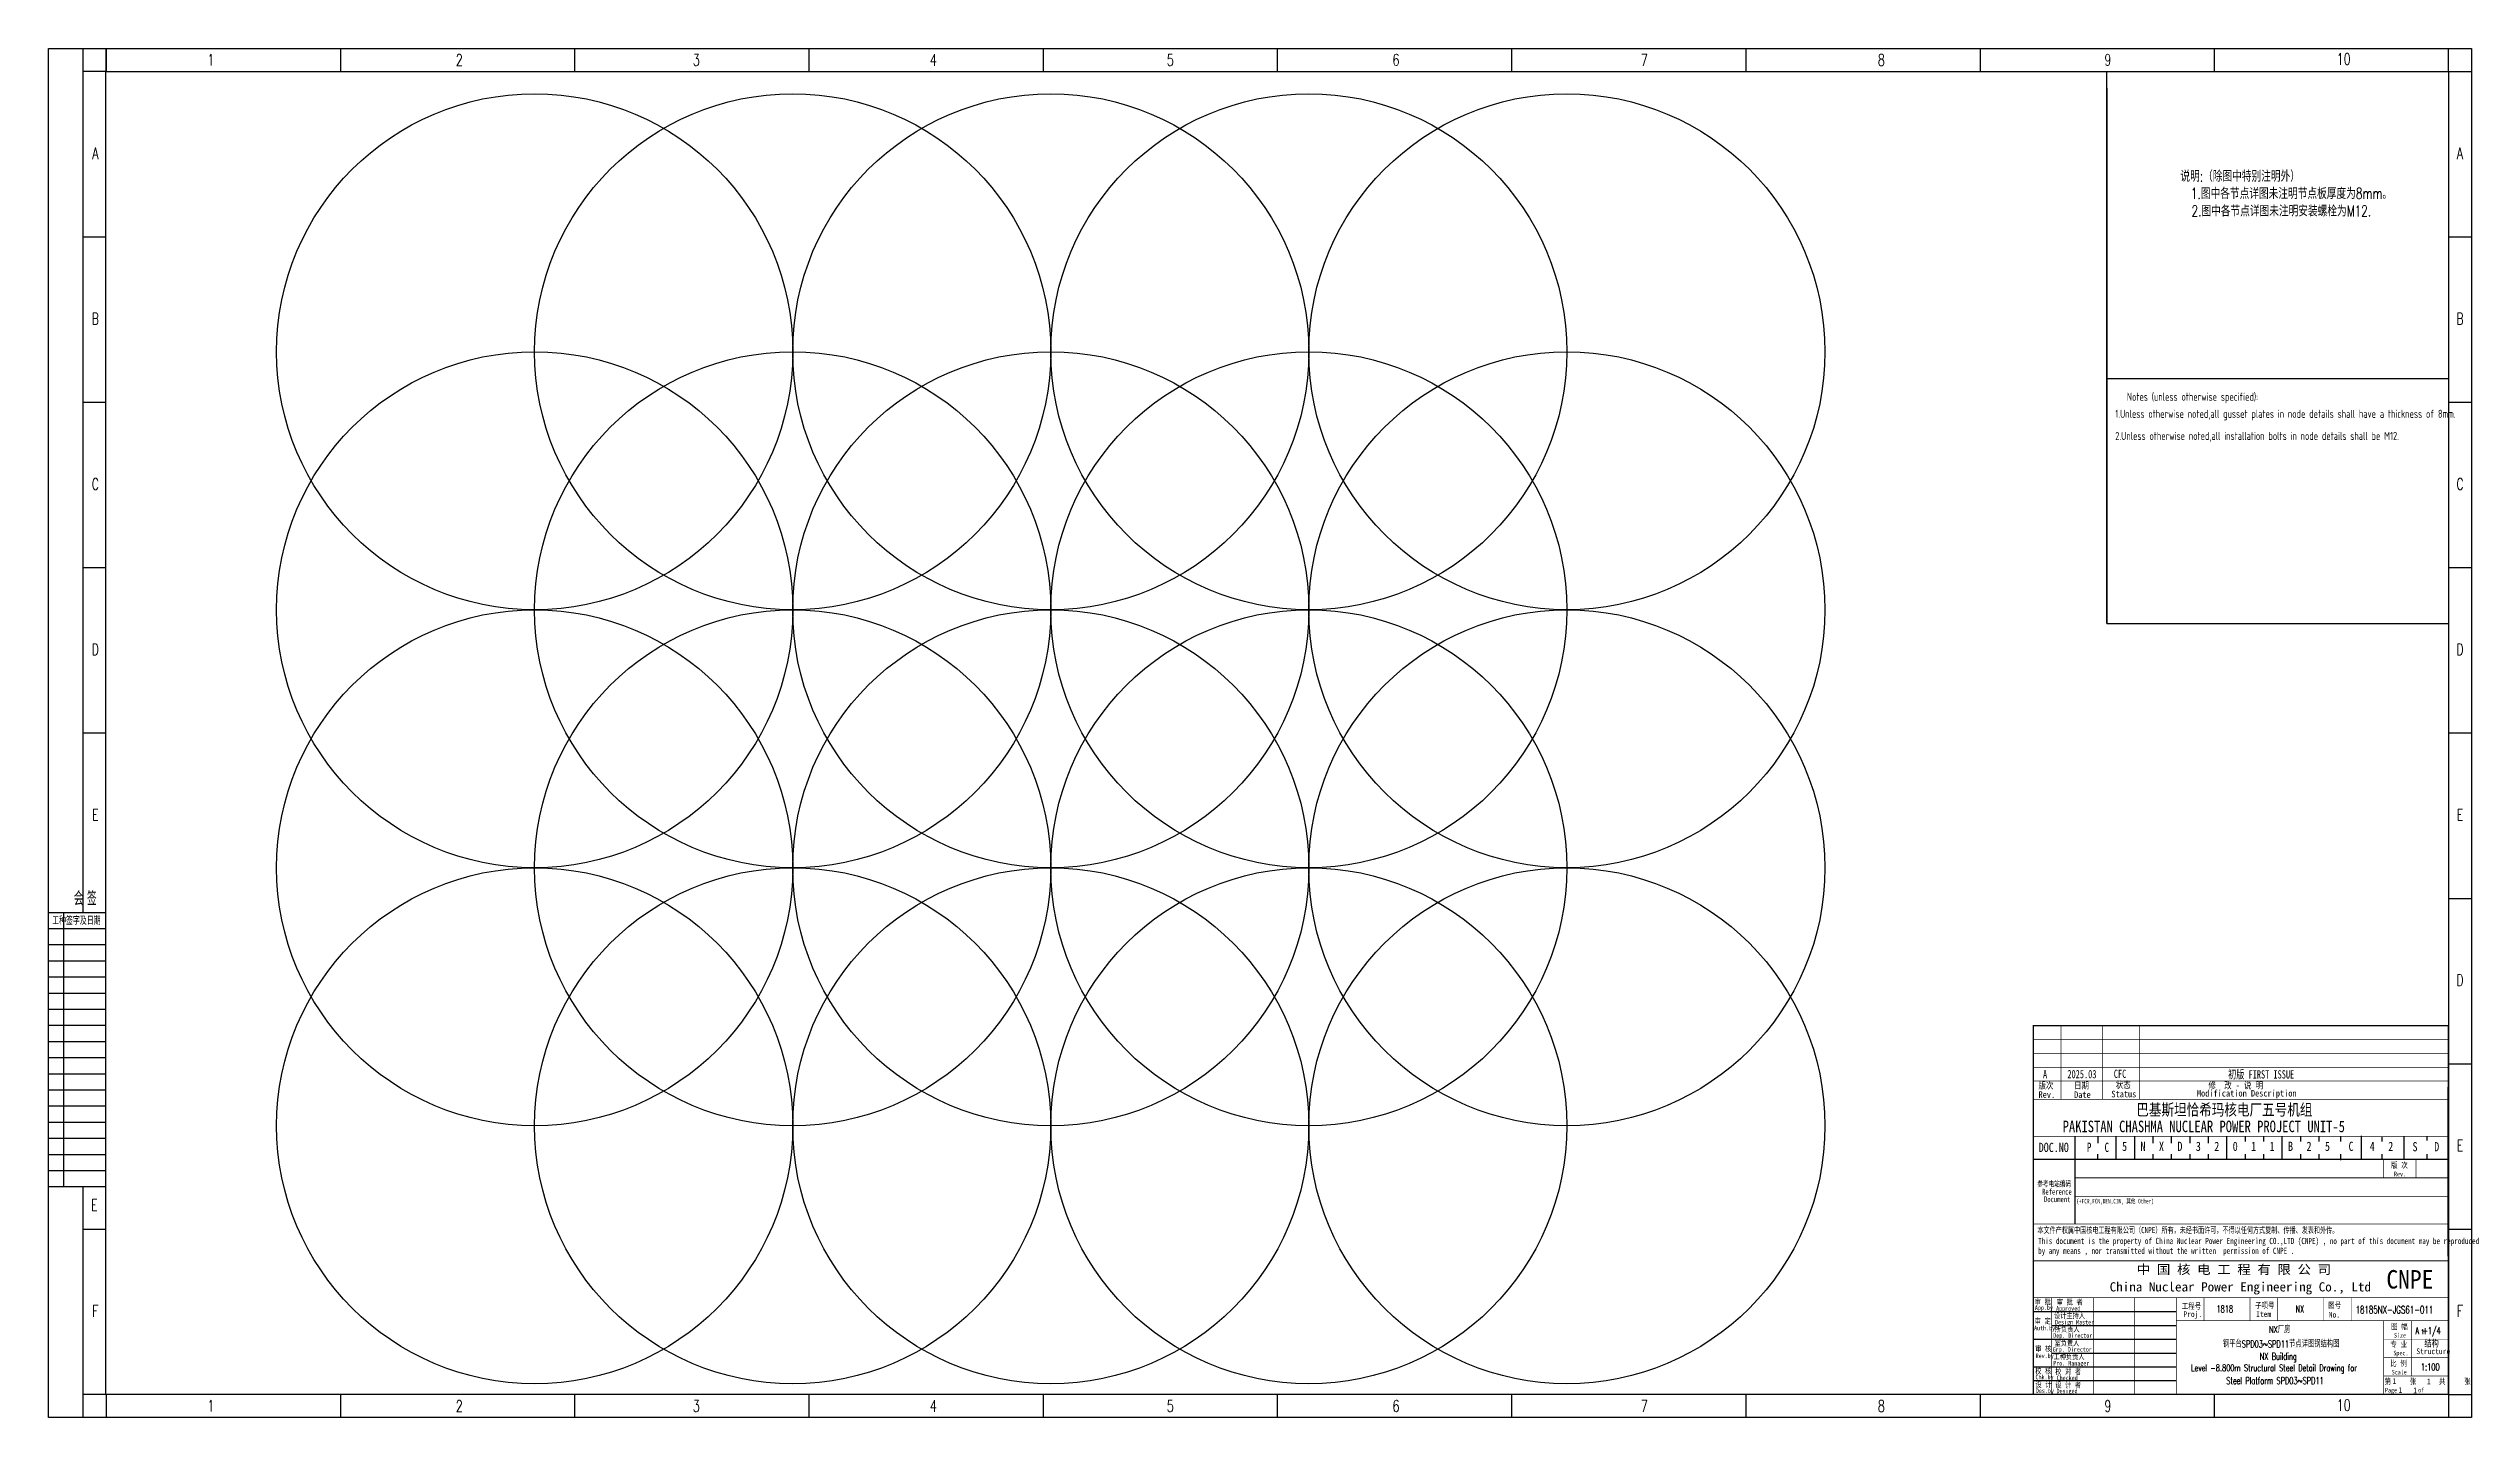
# Model space of a CAD drawing. Extents: x 8986 to 134227, y 7133 to 940687.
# Drawn here: x 14743 to 119844, y 7133 to 66533 of the extents above; entities that cross this region are included whole.
import ezdxf
from ezdxf.enums import TextEntityAlignment as Align

# ---------------------------------------------------------------- set-up
doc = ezdxf.new("R2010")
doc.units = 0
doc.linetypes.add('CONTINOUS', pattern=[0])
doc.layers.get('0').update_dxf_attribs({"linetype": 'CONTINUOUS'})
for name, color, linetype in [('1', 1, 'CONTINUOUS'), ('C77(文本)', 3, 'CONTINUOUS'), ('PDIM', 3, 'CONTINUOUS'), ('PUB_TEXT', 7, 'CONTINUOUS'), ('TK', 7, 'CONTINUOUS'), ('图框', 4, 'CONTINOUS'), ('标注', 3, 'CONTINUOUS')]:
    doc.layers.add(name, color=color, linetype=linetype)
doc.styles.add('1', font='ROMANS', dxfattribs={"width": 0.7, "bigfont": 'HZTXT'})
doc.styles.add('bine', font='binee.shx', dxfattribs={"width": 0.7, "bigfont": 'binec.shx'})
doc.styles.add('CHINESE-3', font='romand.shx', dxfattribs={"width": 0.8, "bigfont": 'ochinese.shx'})
doc.styles.add('HZ', font='TXT.shx', dxfattribs={"width": 0.7, "bigfont": 'hz.shx'})
doc.styles.add('RH', font='romans.shx', dxfattribs={"width": 0.7, "bigfont": 'hz.shx'})
doc.styles.add('ROMAND', font='romand.shx', dxfattribs={"width": 0.7, "bigfont": 'ochinese.shx'})
doc.styles.add('TSSD_Rein', font='Tssdeng.shx', dxfattribs={"width": 0.7, "bigfont": 'hztxt.shx'})
doc.styles.add('宋体', font='', dxfattribs={"width": 0.7})
doc.styles.add('汉字', font='STFANGSO.TTF', dxfattribs={"width": 0.8, "height": 4})
doc.styles.get('宋体').set_extended_font_data('SimSun')

# ---------------------------------------------------------------- blocks, each defined once
blk = doc.blocks.new('*U44')
at = {"layer": '图框'}
blk.add_line((0, 500), (0, -500), dxfattribs=at)
blk = doc.blocks.new('*U36')
at = {"color": 0, "linetype": 'ByBlock', "lineweight": -2, "transparency": 16777216}
for p in [(0, 0), (10160, 0), (20320, 0), (30480, 0), (40640, 0), (50800, 0), (60960, 0), (71120, 0), (81280, 0), (91440, 0)]:
    blk.add_blockref('*U44', p, dxfattribs=at)
blk = doc.blocks.new('*U42')
at = {"layer": '图框'}
blk.add_line((0, 500), (0, -500), dxfattribs=at)
blk = doc.blocks.new('*U43')
at = {"color": 0, "linetype": 'ByBlock', "lineweight": -2, "transparency": 16777216}
for p in [(0, 0), (10160, 0), (20320, 0), (30480, 0), (40640, 0), (50800, 0), (60960, 0), (71120, 0), (81280, 0), (91440, 0)]:
    blk.add_blockref('*U42', p, dxfattribs=at)
blk = doc.blocks.new('会签')
at = {"color": 0}
for p, q in [((3629.7, -1305.7), (3604.7, -1305.7)), ((3629.7, -1312.7), (3604.7, -1312.7)), ((3611.4, -1424.7), (3611.4, -1305.7)), ((3629.7, -1319.7), (3604.7, -1319.7)), ((3629.7, -1326.7), (3604.7, -1326.7)), ((3629.7, -1333.7), (3604.7, -1333.7)), ((3629.7, -1340.7), (3604.7, -1340.7)), ((3629.7, -1347.7), (3604.7, -1347.7)), ((3629.7, -1354.7), (3604.7, -1354.7)), ((3629.7, -1361.7), (3604.7, -1361.7)), ((3629.7, -1368.7), (3604.7, -1368.7)), ((3629.7, -1375.7), (3604.7, -1375.7)), ((3629.7, -1382.7), (3604.7, -1382.7)), ((3629.7, -1389.7), (3604.7, -1389.7)), ((3629.7, -1396.7), (3604.7, -1396.7)), ((3629.7, -1403.7), (3604.7, -1403.7)), ((3629.7, -1410.7), (3604.7, -1410.7)), ((3629.7, -1417.7), (3604.7, -1417.7)), ((3629.7, -1424.7), (3604.7, -1424.7))]:
    blk.add_line(p, q, dxfattribs=at)
at = {"color": 0, "style": 'bine', "width": 0.7}
for s, height, p in [('会 签  ', 6, (3622.2, -1302.5)), ('工种签字及日期', 3.3, (3616.8, -1310.9))]:
    blk.add_text(s, height=height, dxfattribs=at).set_placement(p, align=Align.CENTER)

msp = doc.modelspace()

# ---------------------------------------------------------------- linework, layer by layer
at = {"color": 1}
for p, q in [((104030, 41587), (104030, 65533)), ((104030, 52211), (118844, 52211)), ((104030, 41587), (118844, 41587))]:
    msp.add_line(p, q, dxfattribs=at)
at = {"color": 4, "linetype": 'Continuous'}
msp.add_line((102636, 19333), (102636, 15533), dxfattribs=at)
at = {"color": 4}
msp.add_line((103636, 19333), (103636, 19033), dxfattribs=at)
for centre in [(35832, 53374), (47025, 53374), (58218, 53374), (69412, 53374), (80605, 53374), (35832, 42181), (47025, 42181), (58218, 42181), (69412, 42181), (80605, 42181), (35832, 30987), (47025, 30987), (58218, 30987), (69412, 30987), (80605, 30987), (35832, 19794), (47025, 19794), (58218, 19794), (69412, 19794), (80605, 19794)]:
    msp.add_circle(centre, 11193)
at = {"layer": '1', "color": 4}
for p, q in [((118804, 21469), (118804, 21469)), ((118804, 21469), (118804, 21469)), ((118804, 21469), (118804, 21469)), ((118804, 21469), (118804, 21469)), ((118804, 21469), (118804, 21469)), ((118804, 21469), (118804, 21469)), ((118804, 21469), (118804, 21469)), ((118804, 21469), (118804, 21469)), ((118836, 14138), (118836, 21469)), ((118836, 14138), (118836, 21469)), ((103636, 19233), (103636, 19233)), ((104436, 18333), (104436, 19333)), ((105236, 18333), (105236, 19333)), ((106036, 19033), (106036, 19333)), ((106836, 19033), (106836, 19333)), ((107636, 19033), (107636, 19333)), ((108436, 19033), (108436, 19333)), ((109236, 18333), (109236, 19333)), ((110036, 19104), (110036, 19333)), ((110836, 19104), (110836, 19333)), ((111636, 18333), (111636, 19333)), ((112436, 19104), (112436, 19333)), ((113236, 19104), (113236, 19333)), ((114173, 19104), (114173, 19333)), ((115073, 18354), (115073, 19354)), ((115973, 19104), (115973, 19304)), ((116923, 18333), (116923, 19333)), ((117923, 19154), (117923, 19343)), ((118807, 19957), (118807, 19957)), ((118807, 19957), (118807, 19957)), ((118807, 19957), (118807, 19957)), ((118807, 19957), (118807, 19957)), ((118836, 18333), (100836, 18333)), ((103636, 18333), (103636, 18554)), ((106036, 18333), (106036, 18554)), ((106836, 18333), (106836, 18554)), ((107636, 18333), (107636, 18554)), ((108436, 18333), (108436, 18554)), ((110036, 18333), (110036, 18554)), ((110836, 18333), (110836, 18554)), ((112436, 18333), (112436, 18554)), ((113236, 18333), (113236, 18554)), ((114173, 18304), (114173, 18554)), ((115973, 18354), (115973, 18554)), ((117923, 18354), (117923, 18554)), ((100836, 11733), (107036, 11733)), ((100836, 10533), (107036, 10533)), ((101636, 11133), (107036, 11133)), ((101636, 9933), (107036, 9933)), ((100836, 9333), (107036, 9333)), ((100836, 8733), (107036, 8733)), ((118836, 8133), (100836, 8133)), ((118836, 8133), (100836, 8133)), ((118836, 8133), (100836, 8133)), ((118836, 8133), (100836, 8133)), ((118836, 8133), (100836, 8133)), ((118836, 8133), (100836, 8133))]:
    msp.add_line(p, q, dxfattribs=at)
at = {"layer": '1', "color": 4, "ltscale": 0.8}
msp.add_line((100836, 17722), (100836, 11572), dxfattribs=at)
at = {"layer": '1', "color": 4, "const_width": 50}
for points in [[(100836, 8133), (118836, 8133), (118836, 24133), (100836, 24133)], [(100836, 13933), (118836, 13933), (118836, 8133), (100836, 8133)]]:
    msp.add_lwpolyline(points, close=True, dxfattribs=at)
at = {"layer": '1', "color": 4}
for points, const_width in [([(100836, 23533), (118836, 23533)], 30), ([(102036, 24133), (102036, 20933)], 30), ([(103836, 24133), (103836, 20933)], 30), ([(105436, 24133), (105436, 20933)], 30), ([(100836, 22933), (118836, 22933)], 30), ([(100836, 22333), (118836, 22333)], 30), ([(100836, 21733), (118836, 21733)], 30), ([(100836, 20933), (118836, 20933)], 30), ([(100836, 19333), (118836, 19333)], 30), ([(102636, 19333), (102636, 15533)], 30), ([(100836, 18333), (118836, 18333)], 30), ([(116036, 18333), (116036, 17533)], 30), ([(117436, 18333), (117436, 17533)], 30), ([(102636, 17533), (118836, 17533)], 30), ([(102636, 16733), (118836, 16733)], 30), ([(100836, 15533), (118836, 15533)], 30), ([(100836, 12333), (118836, 12333)], 30), ([(101636, 12333), (101636, 8133)], 30), ([(101636, 12333), (101636, 8133)], 30), ([(103436, 12333), (103436, 8133)], 30), ([(105236, 12333), (105236, 8133)], 30), ([(107036, 12333), (107036, 8133)], 30), ([(108236, 12333), (108236, 11333)], 25), ([(110236, 12333), (110236, 11333)], 25), ([(111436, 12333), (111436, 11333)], 25), ([(113436, 12333), (113436, 11333)], 25), ([(114636, 12333), (114636, 11333)], 25), ([(107036, 11333), (118836, 11333)], 30), ([(116036, 11333), (116036, 8133)], 30), ([(118836, 10533), (116036, 10533)], 25), ([(117236, 11333), (117236, 8933)], 25), ([(118836, 9733), (116036, 9733)], 25), ([(118836, 8933), (116036, 8933)], 25)]:
    msp.add_lwpolyline(points, dxfattribs=dict(at, const_width=const_width))
at = {"layer": 'PDIM'}
for q in [(104030, 41587), (104030, 52211), (104030, 44511)]:
    msp.add_line((104030, 64811), q, dxfattribs=at)
at = {"layer": '图框'}
for p, q in [((14744, 66533), (119844, 66533)), ((14744, 7133), (14744, 66533)), ((16244, 29033), (16244, 66533)), ((17244, 65533), (17244, 66533)), ((118844, 65533), (118844, 66533)), ((119844, 66533), (119844, 7133)), ((17244, 65533), (16244, 65533)), ((118844, 65533), (119844, 65533)), ((16244, 58358), (17244, 58358)), ((118844, 58358), (119844, 58358)), ((16244, 51183), (17244, 51183)), ((118844, 51183), (119844, 51183)), ((16244, 44008), (17244, 44008)), ((118844, 44008), (119844, 44008)), ((16244, 36833), (17244, 36833)), ((118844, 36833), (118844, 8133)), ((118844, 36833), (118844, 8133)), ((118844, 36833), (118844, 8133)), ((118844, 36833), (118844, 8133)), ((118844, 36833), (119844, 36833)), ((118844, 29658), (119844, 29658)), ((118844, 22483), (119844, 22483)), ((16244, 7133), (16244, 17135)), ((16244, 15308), (17244, 15308)), ((118844, 15308), (119844, 15308)), ((17244, 8133), (16244, 8133)), ((118844, 8133), (118844, 7133)), ((118844, 8133), (119844, 8133)), ((119844, 7133), (14744, 7133))]:
    msp.add_line(p, q, dxfattribs=at)
at = {"layer": '图框', "color": 1}
for p, q in [((17236, 8133), (17236, 65533)), ((17244, 65533), (118844, 65533)), ((118844, 65533), (118844, 8133)), ((118844, 8133), (17244, 8133))]:
    msp.add_line(p, q, dxfattribs=at)
at = {"layer": '图框', "color": 4}
msp.add_line((118836, 8133), (100836, 8133), dxfattribs=at)
msp.add_line((118836, 8133), (100836, 8133), dxfattribs=at)
msp.add_line((118836, 8133), (100836, 8133), dxfattribs=at)
msp.add_line((118836, 8133), (100836, 8133), dxfattribs=at)

# ---------------------------------------------------------------- block references
at = {"linetype": 'Continuous'}
for name, p in [('*U43', (17244, 66033)), ('*U36', (17244, 7633))]:
    msp.add_blockref(name, p, dxfattribs=at)
at = {"color": 0, "xscale": 100, "yscale": 100, "zscale": 100}
msp.add_blockref('会签', (-345726, 159606), dxfattribs=at)

# ---------------------------------------------------------------- texts
at = {"color": 4, "linetype": 'Continuous', "style": '宋体', "width": 0.8}
for s, p in [('PAKISTAN CHASHMA NUCLEAR POWER PROJECT UNIT-5', (102108, 19514)), ('巴基斯坦恰希玛核电厂五号机组', (105303, 20240))]:
    msp.add_text(s, height=500, dxfattribs=at).set_placement(p)
for s, p in [('5', (104686, 18580)), ('N', (105486, 18580)), ('X', (106286, 18580)), ('D', (107086, 18580)), ('3', (107886, 18580)), ('2', (108686, 18580)), ('0', (109486, 18580)), ('B', (111886, 18580)), ('2', (112686, 18580)), ('5', (113486, 18580)), ('C', (114511, 18580)), ('4', (115431, 18580)), ('2', (116231, 18580)), ('S', (117283, 18563)), ('D', (118226, 18563))]:
    msp.add_text(s, height=400, dxfattribs=at).set_placement(p, align=Align.BOTTOM_LEFT)
at = {"color": 2, "linetype": 'Continuous', "style": '宋体', "width": 0.8}
for p in [(110286, 18580), (111086, 18580)]:
    msp.add_text('1', height=400, dxfattribs=at).set_placement(p, align=Align.BOTTOM_LEFT)
at = {"color": 4, "linetype": 'Continuous', "char_height": 400, "attachment_point": 5, "style": '宋体'}
for s, width, insert in [('P', 577.48, (103257, 18861)), ('C', 676.01, (104023, 18854))]:
    msp.add_mtext_dynamic_manual_height_columns(s, width=width, gutter_width=100, heights=[0], dxfattribs=dict(at, insert=insert))
at = {"layer": '1', "color": 4}
for s, height, style, width, p in [('A', 360, '宋体', 0.7, (101255, 21845)), ('2025.03', 360, '宋体', 0.7, (102315, 21854)), ('CFC', 360, '宋体', 0.7, (104329, 21867)), ('初版 FIRST ISSUE', 360, '宋体', 0.7, (109287, 21842)), ('版次', 288, '汉字', 0.8, (101062, 21398)), ('Rev.', 288, '汉字', 0.8, (101062, 21002)), ('Date', 288, '汉字', 0.8, (102606, 20996)), ('日期 ', 288, '汉字', 0.8, (102606, 21399)), ('Status', 288, '汉字', 0.8, (104223, 21024)), ('状态', 288, '汉字', 0.8, (104415, 21420)), ('Modification Description', 288, '汉字', 0.8, (107931, 21061)), ('修  改 - 说 明', 288, '汉字', 0.8, (108432, 21404)), ('DOC.NO', 400, '宋体', 0.8, (101071, 18654)), ('版 次', 250, '汉字', 0.8, (116356, 17960)), ('Rev.', 200, '汉字', 0.8, (116481, 17600)), ('App.by', 200, '汉字', 0.8, (100903, 11801)), ('审 批', 240, '汉字', 0.8, (100901, 12034)), ('设计主持人', 240, '汉字', 0.8, (101735, 11436)), ('Approved', 200, '汉字', 0.8, (101826, 11767)), ('审 批 者', 240, '汉字', 0.8, (101858, 12026)), ('Proj.', 250, '汉字', 0.8, (107346, 11493)), ('Item', 250, '汉字', 0.8, (110503, 11497)), ('No.', 250, '汉字', 0.8, (113651, 11469)), ('Auth.by', 200, '汉字', 0.8, (100869, 10917)), ('审 定', 240, '汉字', 0.8, (100897, 11204)), ('Dep. Director', 200, '汉字', 0.8, (101698, 10593)), ('室负责人', 240, '汉字', 0.8, (101757, 10247)), ('所负责人', 240, '汉字', 0.8, (101768, 10850)), ('Design Master', 200, '汉字', 0.8, (101779, 11169)), ('图 幅', 250, '汉字', 0.8, (116356, 10960)), ('Size', 200, '汉字', 0.8, (116481, 10600)), ('审 核', 240, '汉字', 0.8, (100920, 9998)), ('Rev.by', 200, '汉字', 0.8, (100938, 9711)), ('Grp. Director', 200, '汉字', 0.8, (101679, 9991)), ('Pro. Manager', 200, '汉字', 0.8, (101699, 9391)), ('工种负责人', 240, '汉字', 0.8, (101713, 9657)), ('比 例', 250, '汉字', 0.8, (116315, 9362)), ('专 业', 250, '汉字', 0.8, (116328, 10191)), ('Spec.', 200, '汉字', 0.8, (116454, 9831)), ('Structure', 250, '汉字', 0.8, (117451, 9883)), ('校 核', 240, '汉字', 0.8, (100921, 9036)), ('Chk.by', 200, '汉字', 0.8, (100931, 8791)), ('设 计', 240, '汉字', 0.8, (100929, 8442)), ('校 对 者', 240, '汉字', 0.8, (101789, 9012)), ('设 计 者', 240, '汉字', 0.8, (101789, 8427)), ('Checked', 200, '汉字', 0.8, (101846, 8755)), ('第     张      共     张', 250, '汉字', 0.8, (116075, 8577)), ('Page       of  ', 200, '汉字', 0.8, (116091, 8222)), ('Scale', 200, '汉字', 0.8, (116383, 9002)), ('1', 250, '汉字', 0.8, (116415, 8588)), ('1', 250, '汉字', 0.8, (116676, 8199)), ('1', 250, '汉字', 0.8, (117314, 8188)), ('1', 250, '汉字', 0.8, (117910, 8573)), ('Des.by', 200, '汉字', 0.8, (100945, 8197)), ('Desiged', 200, '汉字', 0.8, (101842, 8185))]:
    msp.add_text(s, height=height, dxfattribs=dict(at, style=style, width=width)).set_placement(p)
at = {"layer": '1', "color": 4, "ltscale": 0.8}
for s, height, style, width, p in [('参考电站编码', 250, '宋体', 0.7, (101006, 17153)), ('Reference', 250, '宋体', 0.7, (101217, 16808)), ('Document', 250, '宋体', 0.7, (101301, 16478)), ('(+FCR,FCN,DEN,CIN, 其他 Other)', 200, '宋体', 0.7, (102703, 16422)), ('本文件产权属中国核电工程有限公司（CNPE）所有，未经书面许可，不得以任何方式复制、传播、发表和外传。', 270, '宋体', 0.7, (101014, 15133)), ('This document is the property of China Nuclear Power Engineering CO.,LTD (CNPE) , no part of this document may be reproduced ', 270, '宋体', 0.7, (101045, 14659)), ('by any means , nor transmitted without the written  permission of CNPE .', 270, '宋体', 0.7, (101045, 14235)), ('工程号', 250, '汉字', 0.8, (107278, 11845)), ('子项号', 250, '汉字', 0.8, (110458, 11877)), ('图号', 250, '汉字', 0.8, (113629, 11884))]:
    msp.add_text(s, height=height, dxfattribs=dict(at, style=style, width=width)).set_placement(p)
at = {"layer": '1', "color": 4, "style": '宋体'}
for s, width, p, p2 in [('中 国 核 电 工 程 有 限 公 司', 1.015354, (105328, 13359), (113751, 13359)), ('China Nuclear Power Engineering Co., Ltd', 0.990448, (104149, 12604), (115482, 12604))]:
    msp.add_text(s, height=400, dxfattribs=dict(at, width=width)).set_placement(p, p2, align=Align.FIT)
at = {"layer": 'C77(文本)', "color": 7, "linetype": 'Continuous', "style": '1', "width": 0.7}
for s, p in [('说明:（除图中特别注明外）', (107216, 60752)), ('1.图中各节点详图未注明节点板厚度为8mm。', (107673, 60001)), ('2.图中各节点详图未注明安装螺栓为M12.', (107698, 59243))]:
    msp.add_text(s, height=480, dxfattribs=at).set_placement(p)
at = {"layer": 'C77(文本)', "style": 'TSSD_Rein', "width": 0.7}
for s, p in [(' Notes (unless otherwise specified):   ', (104729, 51246)), ('1.Unless otherwise noted,all gusset plates in node details shall have a thickness of 8mm.', (104392, 50506)), ('2.Unless otherwise noted,all installation bolts in node details shall be M12.', (104392, 49547))]:
    msp.add_text(s, height=350, dxfattribs=at).set_placement(p)
at = {"layer": 'PUB_TEXT', "color": 4, "style": '宋体', "width": 0.891618}
msp.add_text('CNPE', height=800, dxfattribs=at).set_placement((116151, 12731), (118191, 12731), align=Align.FIT)
at = {"layer": 'TK', "color": 4}
for s, style, width, p in [('1818', 'ROMAND', 0.7, (108781, 11695)), ('NX', 'ROMAND', 0.7, (112210, 11695)), ('结构', 'CHINESE-3', 0.8, (117800, 10176))]:
    msp.add_text(s, height=300, dxfattribs=dict(at, style=style, width=width)).set_placement(p)
at = {"layer": 'TK', "color": 2, "style": 'RH', "width": 0.7}
for s, p in [('NX厂房', (111063, 10802)), ('钢平台SPD03~SPD11节点详图钢结构图', (109060, 10177)), ('NX Building', (110655, 9640)), ('Level -8.800m Structural Steel Detail Drawing for', (107681, 9139)), (' Steel Platform SPD03~SPD11', (109061, 8584))]:
    msp.add_text(s, height=300, dxfattribs=at).set_placement(p)
at = {"layer": 'TK', "color": 0, "style": 'ROMAND', "width": 0.7}
for s, height, p in [('A +1/4', 300, (117412, 10753)), ('1', 200, (117648, 10753))]:
    msp.add_text(s, height=height, dxfattribs=at).set_placement(p)
at = {"layer": 'TK', "style": 'ROMAND', "width": 0.7}
msp.add_text('1:100', height=300, dxfattribs=at).set_placement((117651, 9180))
at = {"layer": '图框', "style": 'HZ', "width": 0.7}
for s, p in [('1', (21792, 65789)), ('2', (32562, 65783)), ('3', (42843, 65783)), ('4', (53123, 65783)), ('5', (63403, 65783)), ('6', (73194, 65787)), ('7', (83964, 65783)), ('8', (94245, 65783)), ('9', (104072, 65787)), ('10', (114299, 65822)), ('A', (16777, 61733)), ('A', (119341, 61733)), ('B', (16777, 54558)), ('B', (119341, 54558)), ('C', (16777, 47383)), ('C', (119341, 47383)), ('D', (16777, 40208)), ('D', (119341, 40208)), ('E', (16777, 33033)), ('E', (119341, 33033)), ('D', (119341, 25858)), ('E', (119341, 18683)), ('E', (16733, 16101)), ('F', (16777, 11508)), ('F', (119341, 11508)), ('1', (21792, 7389)), ('2', (32562, 7383)), ('3', (42843, 7383)), ('4', (53123, 7383)), ('5', (63403, 7383)), ('6', (73194, 7387)), ('7', (83964, 7383)), ('8', (94245, 7383)), ('9', (104072, 7387)), ('10', (114299, 7422))]:
    msp.add_text(s, height=500, dxfattribs=at).set_placement(p, align=Align.CENTER)
at = {"layer": '标注', "color": 4, "ltscale": 0.001, "style": 'ROMAND', "width": 0.7}
msp.add_text('18185NX-JGS61-011', height=320, dxfattribs=at).set_placement((114815, 11653))

doc.saveas('drawing.dxf')
